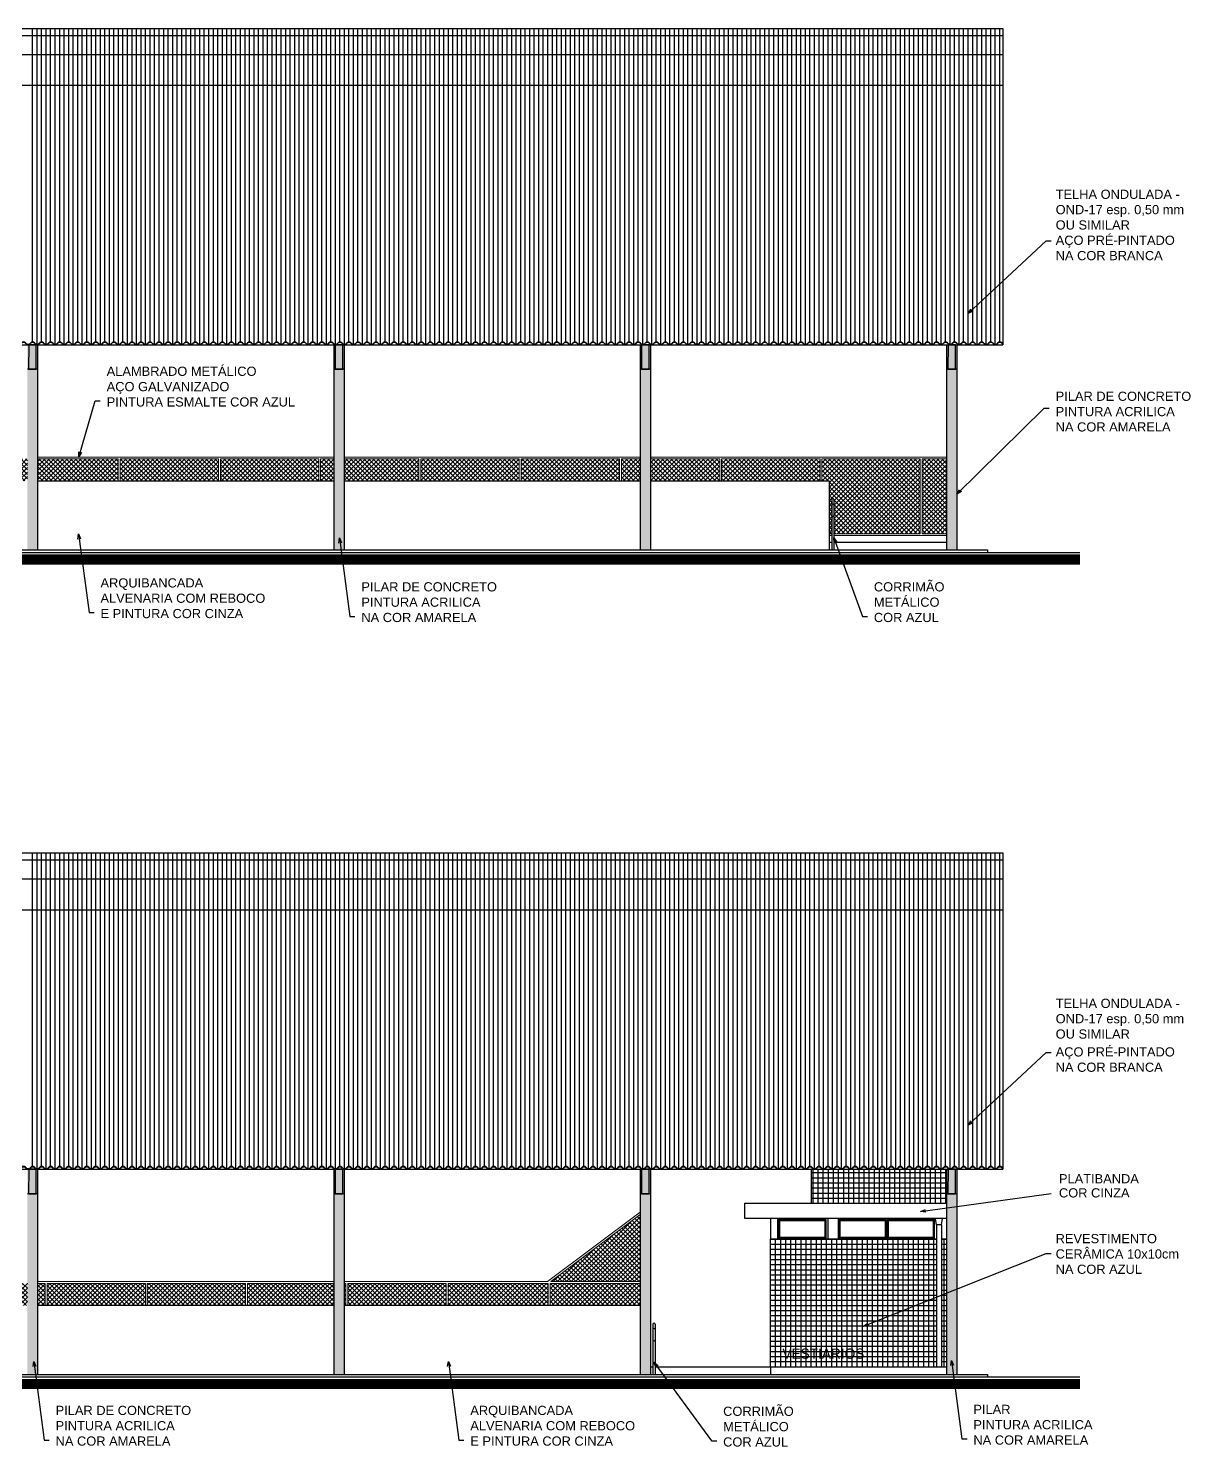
# Model space of a CAD drawing. Header units: inches. Extents: x -64 to 509, y -100 to 268.
# Drawn here: x 87.35 to 110.11, y -56.84 to -29.08 of the extents above; entities that cross this region are included whole.
import ezdxf

# ---------------------------------------------------------------- set-up
doc = ezdxf.new("R2010")
doc.units = ezdxf.units.IN
doc.header["$MEASUREMENT"] = 0
for name, color, linetype in [('02', 2, 'Continuous'), ('COTAS', 1, 'Continuous'), ('ELEMENTO VAZADO', 1, 'Continuous'), ('HACHURA', 1, 'Continuous'), ('PISOS', 8, 'Continuous'), ('TELHA', 3, 'Continuous'), ('Textos', 2, 'Continuous'), ('TXAMB', 2, 'Continuous'), ('VISTA1', 1, 'Continuous'), ('VISTA2', 3, 'Continuous')]:
    doc.layers.add(name, color=color, linetype=linetype)
doc.layers.add('HAT', color=8, linetype='Continuous', lineweight=15)
doc.styles.add('AMB125', font='verdana.ttf')
doc.styles.add('ROMANS', font='arial.ttf')
doc.styles.add('style1', font='GOTHIC.TTF')
doc.dimstyles.new('COTA125$7', dxfattribs={"dimtxt": 0.225, "dimasz": 0.1, "dimexe": 0.15, "dimexo": 0.5, "dimgap": 0.15, "dimtad": 1, "dimzin": 4, "dimdsep": 46, "dimtxsty": 'AMB125', "dimblk": 'ARCHTICK', "dimcen": -0.1, "dimdle": 0.05, "dimclrd": 256, "dimclre": 256, "dimclrt": 3, "dimadec": 0, "dimazin": 0, "dimtfac": 1, "dimtix": 1, "dimtmove": 2, "dimatfit": 3, "dimldrblk": 'OPEN30', "dimfxl": 0.5, "dimfxlon": 1, "dimtvp": 0.5, "dimtfillclr": 2, "dimtolj": 1, "dimtzin": 4, "dimarcsym": 0})

# ---------------------------------------------------------------- blocks, each defined once
blk = doc.blocks.new('telhaond')
at = {"color": 0}
blk.add_lwpolyline([(0.036, -0.027), (0.055, -0.007, -0.210516), (0.087, 0.007, -0.210516), (0.12, -0.007), (0.138, -0.027, 0.210516), (0.176, -0.044, 0.210516), (0.213, -0.027), (0.232, -0.007, -0.210516), (0.264, 0.007, -0.210516), (0.297, -0.007), (0.315, -0.027, 0.210516), (0.353, -0.044, 0.210516), (0.39, -0.027), (0.409, -0.007, -0.210516), (0.441, 0.007, -0.210516), (0.474, -0.007), (0.492, -0.027, 0.210516), (0.53, -0.044, 0.210516), (0.567, -0.027), (0.586, -0.007, -0.052993), (0.593, -0.001), (0.589, 0.004, 0.052993), (0.581, -0.003), (0.563, -0.023, -0.210516), (0.53, -0.038, -0.210516), (0.497, -0.023), (0.478, -0.003, 0.210516), (0.441, 0.013, 0.210516), (0.404, -0.003), (0.386, -0.023, -0.210516), (0.353, -0.038, -0.210516), (0.32, -0.023), (0.301, -0.003, 0.210516), (0.264, 0.013, 0.210516), (0.227, -0.003), (0.209, -0.023, -0.210516), (0.176, -0.038, -0.210516), (0.143, -0.023), (0.124, -0.003, 0.210516), (0.087, 0.013, 0.210516), (0.05, -0.003), (0.032, -0.023, -0.210516), (-0.001, -0.038, -0.210516), (-0.034, -0.023), (-0.053, -0.003, 0.210516), (-0.09, 0.013, 0.210516), (-0.127, -0.003), (-0.145, -0.023, -0.210516), (-0.178, -0.038, -0.210516), (-0.211, -0.023), (-0.23, -0.003, 0.210516), (-0.267, 0.013, 0.210516), (-0.304, -0.003), (-0.322, -0.023, -0.210516), (-0.355, -0.038, -0.210516), (-0.388, -0.023), (-0.407, -0.003, 0.210516), (-0.444, 0.013, 0.210516), (-0.481, -0.003), (-0.499, -0.023, -0.056934), (-0.507, -0.03), (-0.503, -0.035, 0.056934), (-0.495, -0.027), (-0.476, -0.007, -0.210516), (-0.444, 0.007, -0.210516), (-0.411, -0.007), (-0.393, -0.027, 0.210516), (-0.355, -0.044, 0.210516), (-0.318, -0.027), (-0.299, -0.007, -0.210516), (-0.267, 0.007, -0.210516), (-0.234, -0.007), (-0.216, -0.027, 0.210516), (-0.178, -0.044, 0.210516), (-0.141, -0.027), (-0.122, -0.007, -0.210516), (-0.09, 0.007, -0.210516), (-0.057, -0.007), (-0.039, -0.027, 0.210516), (-0.001, -0.044, 0.210516)], format="xyb", close=True, dxfattribs=at)
blk = doc.blocks.new('_Open30')
at = {"color": 0, "linetype": 'ByBlock', "lineweight": -2}
for p, q in [((-1, 0.27), (0, 0)), ((0, 0), (-1, -0.27)), ((0, 0), (-1, 0))]:
    blk.add_line(p, q, dxfattribs=at)

msp = doc.modelspace()

# ---------------------------------------------------------------- hatches: boundary and pattern name
at = {"layer": 'ELEMENTO VAZADO'}
h = msp.add_hatch(dxfattribs=at)
h.set_pattern_fill('_USER', color=252, scale=0.1, style=0, double=1, pattern_type=0)
h.set_pattern_definition([(180, (107.31475, -50.57829), (0, 0.1), []), (90, (107.31475, -50.57829), (0.1, 6e-18), [])])
h.paths.add_polyline_path([(102.68, -51.413), (105.33, -51.413), (105.33, -52.078), (102.68, -52.078)])
h = msp.add_hatch(dxfattribs=at)
h.set_pattern_fill('_USER', color=252, scale=0.1, style=0, double=1, pattern_type=0)
h.set_pattern_definition([(180, (101.88026, -55.27829), (0, 0.1), []), (90, (101.88026, -55.27829), (0.1, 6e-18), [])])
h.paths.add_polyline_path([(105.13, -55.278), (105.13, -52.778), (101.88, -52.778), (101.88, -55.278)])
h.paths.add_polyline_path([(105.23, -52.778), (105.23, -55.278), (105.33, -55.278), (105.33, -52.778)])
at = {"layer": 'HACHURA'}
h = msp.add_hatch(color=40, dxfattribs=at)
h.dxf.hatch_style = 1
h.paths.add_polyline_path([(75.53, -35.273), (75.33, -35.273), (75.33, -39.288), (75.53, -39.288)])
h.paths.add_polyline_path([(81.53, -35.273), (81.33, -35.273), (81.33, -39.288), (81.53, -39.288)])
h.paths.add_polyline_path([(87.53, -35.273), (87.33, -35.273), (87.33, -39.288), (87.53, -39.288)])
h.paths.add_polyline_path([(93.53, -35.273), (93.33, -35.273), (93.33, -39.288), (93.53, -39.288)])
h.paths.add_polyline_path([(99.33, -39.288), (99.53, -39.288), (99.53, -35.273), (99.33, -35.273)])
h.paths.add_polyline_path([(105.53, -35.273), (105.33, -35.273), (105.33, -39.288), (105.53, -39.288)])
h = msp.add_hatch(color=40, dxfattribs=at)
h.dxf.hatch_style = 1
h.paths.add_polyline_path([(69.53, -51.413), (69.33, -51.413), (69.33, -55.428), (69.53, -55.428)])
h.paths.add_polyline_path([(75.53, -51.413), (75.33, -51.413), (75.33, -55.428), (75.53, -55.428)])
h.paths.add_polyline_path([(81.53, -51.413), (81.33, -51.413), (81.33, -55.428), (81.53, -55.428)])
h.paths.add_polyline_path([(87.53, -51.413), (87.33, -51.413), (87.33, -55.428), (87.53, -55.428)])
h.paths.add_polyline_path([(93.53, -51.413), (93.33, -51.413), (93.33, -55.428), (93.53, -55.428)])
h.paths.add_polyline_path([(99.53, -51.413), (99.33, -51.413), (99.33, -55.428), (99.53, -55.428)])
h = msp.add_hatch(color=40, dxfattribs=at)
h.dxf.hatch_style = 1
h.paths.add_polyline_path([(105.53, -51.413), (105.33, -51.413), (105.33, -55.428), (105.53, -55.428)])
at = {"layer": 'HAT'}
h = msp.add_hatch(dxfattribs=at)
h.set_pattern_fill('ANSI37', color=162, scale=0.5, style=0)
h.set_pattern_definition([(135, (43.24537, 29.25452), (0.044194174, 0.044194174), []), (45, (43.24537, 29.25452), (0.044194174, -0.044194174), [])])
h.paths.add_polyline_path([(104.851, -37.507), (105.33, -37.507), (105.33, -38.97), (104.851, -38.97)])
h.paths.add_polyline_path([(99.33, -37.507), (99.33, -38.97), (99.326, -38.97), (99.326, -37.507)])
h.paths.add_polyline_path([(75.53, -37.47), (75.53, -36.161), (77.28, -37.47)])
h.paths.add_polyline_path([(100.924, -37.938), (102.851, -37.938), (102.851, -37.507), (100.924, -37.507)])
h.paths.add_polyline_path([(99.53, -37.938), (100.887, -37.938), (100.887, -37.507), (99.53, -37.507)])
h.paths.add_polyline_path([(98.961, -37.938), (99.326, -37.938), (99.326, -37.507), (98.961, -37.507)])
h.paths.add_polyline_path([(96.998, -37.938), (98.924, -37.938), (98.924, -37.507), (96.998, -37.507)])
h.paths.add_polyline_path([(95.035, -37.938), (96.961, -37.938), (96.961, -37.507), (95.035, -37.507)])
h.paths.add_polyline_path([(93.53, -37.938), (94.998, -37.938), (94.998, -37.507), (93.53, -37.507)])
h.paths.add_polyline_path([(93.072, -37.938), (93.33, -37.938), (93.33, -37.507), (93.072, -37.507)])
h.paths.add_polyline_path([(91.109, -37.938), (93.035, -37.938), (93.035, -37.507), (91.109, -37.507)])
h.paths.add_polyline_path([(89.146, -37.938), (91.072, -37.938), (91.072, -37.507), (89.146, -37.507)])
h.paths.add_polyline_path([(87.53, -37.938), (89.109, -37.938), (89.109, -37.507), (87.53, -37.507)])
h.paths.add_polyline_path([(87.183, -37.938), (87.33, -37.938), (87.33, -37.507), (87.183, -37.507)])
h.paths.add_polyline_path([(85.22, -37.938), (87.146, -37.938), (87.146, -37.507), (85.22, -37.507)])
h.paths.add_polyline_path([(83.256, -37.938), (85.183, -37.938), (85.183, -37.507), (83.256, -37.507)])
h.paths.add_polyline_path([(81.53, -37.938), (83.22, -37.938), (83.22, -37.507), (81.53, -37.507)])
h.paths.add_polyline_path([(81.293, -37.938), (81.33, -37.938), (81.33, -37.507), (81.293, -37.507)])
h.paths.add_polyline_path([(79.33, -37.938), (81.256, -37.938), (81.256, -37.507), (79.33, -37.507)])
h.paths.add_polyline_path([(77.33, -37.938), (79.293, -37.938), (79.293, -37.507), (77.33, -37.507)])
h.paths.add_polyline_path([(75.53, -37.938), (77.293, -37.938), (77.293, -37.507), (75.53, -37.507)])
edge = h.paths.add_edge_path()
edge.add_line((103.12, -38.303), (103.12, -38.97))
edge.add_line((103.12, -38.97), (104.814, -38.97))
edge.add_line((104.814, -38.97), (104.814, -37.507))
edge.add_line((104.814, -37.507), (102.887, -37.507))
edge.add_line((102.887, -37.507), (102.887, -37.938))
edge.add_line((102.887, -37.938), (103.03, -37.938))
edge.add_line((103.03, -37.938), (103.03, -38.97))
edge.add_line((103.03, -38.97), (103.08, -38.97))
edge.add_line((103.08, -38.97), (103.08, -38.303))
edge.add_arc((103.1, -38.303), 0.02, 0, 180, ccw=False)
h = msp.add_hatch(dxfattribs=at)
h.set_pattern_fill('ANSI37', color=162, scale=0.5, style=0)
h.paths.add_polyline_path([(70.01, -53.647), (69.53, -53.647), (69.53, -55.11), (70.01, -55.11)])
h.paths.add_polyline_path([(75.53, -53.647), (75.53, -55.11), (75.535, -55.11), (75.535, -53.647)])
h.paths.add_polyline_path([(99.33, -53.61), (99.33, -52.301), (97.58, -53.61)])
h.paths.add_polyline_path([(72.01, -54.078), (73.936, -54.078), (73.936, -53.647), (72.01, -53.647)])
h.paths.add_polyline_path([(73.973, -54.078), (75.33, -54.078), (75.33, -53.647), (73.973, -53.647)])
h.paths.add_polyline_path([(75.936, -54.078), (77.862, -54.078), (77.862, -53.647), (75.936, -53.647)])
h.paths.add_polyline_path([(75.535, -54.078), (75.899, -54.078), (75.899, -53.647), (75.535, -53.647)])
h.paths.add_polyline_path([(77.899, -54.078), (79.825, -54.078), (79.825, -53.647), (77.899, -53.647)])
h.paths.add_polyline_path([(79.862, -54.078), (81.33, -54.078), (81.33, -53.647), (79.862, -53.647)])
h.paths.add_polyline_path([(81.825, -54.078), (83.752, -54.078), (83.752, -53.647), (81.825, -53.647)])
h.paths.add_polyline_path([(81.53, -54.078), (81.789, -54.078), (81.789, -53.647), (81.53, -53.647)])
h.paths.add_polyline_path([(83.789, -54.078), (85.715, -54.078), (85.715, -53.647), (83.789, -53.647)])
h.paths.add_polyline_path([(85.752, -54.078), (87.33, -54.078), (87.33, -53.647), (85.752, -53.647)])
h.paths.add_polyline_path([(87.715, -54.078), (89.641, -54.078), (89.641, -53.647), (87.715, -53.647)])
h.paths.add_polyline_path([(89.678, -54.078), (91.604, -54.078), (91.604, -53.647), (89.678, -53.647)])
h.paths.add_polyline_path([(87.53, -54.078), (87.678, -54.078), (87.678, -53.647), (87.53, -53.647)])
h.paths.add_polyline_path([(91.641, -54.078), (93.33, -54.078), (93.33, -53.647), (91.641, -53.647)])
h.paths.add_polyline_path([(93.604, -54.078), (95.53, -54.078), (95.53, -53.647), (93.604, -53.647)])
h.paths.add_polyline_path([(93.53, -54.078), (93.567, -54.078), (93.567, -53.647), (93.53, -53.647)])
h.paths.add_polyline_path([(95.567, -54.078), (97.53, -54.078), (97.53, -53.647), (95.567, -53.647)])
h.paths.add_polyline_path([(97.567, -54.078), (99.33, -54.078), (99.33, -53.647), (97.567, -53.647)])
edge = h.paths.add_edge_path()
edge.add_line((71.78, -54.443), (71.78, -55.11))
edge.add_line((71.78, -55.11), (71.83, -55.11))
edge.add_line((71.83, -55.11), (71.83, -54.078))
edge.add_line((71.83, -54.078), (71.973, -54.078))
edge.add_line((71.973, -54.078), (71.973, -53.647))
edge.add_line((71.973, -53.647), (70.047, -53.647))
edge.add_line((70.047, -53.647), (70.047, -55.11))
edge.add_line((70.047, -55.11), (71.74, -55.11))
edge.add_line((71.74, -55.11), (71.74, -54.443))
edge.add_arc((71.76, -54.443), 0.02, 0, 180, ccw=False)

# ---------------------------------------------------------------- linework, layer by layer
at = {"layer": '02'}
for p, q in [((87.53, -37.938), (93.33, -37.938)), ((93.53, -37.938), (99.33, -37.938)), ((99.53, -37.938), (103.03, -37.938)), ((103.03, -37.938), (103.03, -39.288)), ((93.33, -54.078), (87.53, -54.078)), ((99.33, -54.078), (93.53, -54.078))]:
    msp.add_line(p, q, dxfattribs=at)
at = {"layer": 'ELEMENTO VAZADO'}
for p, q in [((103.08, -38.611), (103.08, -39.288)), ((103.12, -38.611), (103.12, -39.288)), ((105.13, -52.498), (105.11, -52.378)), ((105.23, -52.498), (105.25, -52.378)), ((105.13, -52.498), (105.13, -55.278)), ((105.23, -52.498), (105.13, -52.498)), ((105.23, -52.498), (105.23, -55.278)), ((101.88, -55.278), (101.88, -52.778)), ((105.13, -52.778), (101.88, -52.778)), ((105.33, -52.778), (105.23, -52.778)), ((99.58, -54.751), (99.58, -55.428)), ((99.62, -54.751), (99.62, -55.428))]:
    msp.add_line(p, q, dxfattribs=at)
at = {"layer": 'ELEMENTO VAZADO', "color": 252}
for p, q in [((102.68, -51.413), (102.68, -52.078)), ((103.005, -52.378), (103.005, -52.778)), ((103.205, -52.378), (103.205, -52.778))]:
    msp.add_line(p, q, dxfattribs=at)
at = {"layer": 'ELEMENTO VAZADO', "color": 2}
for p, q in [((101.38, -52.378), (101.38, -52.078)), ((101.38, -52.078), (105.33, -52.078)), ((105.33, -52.378), (101.38, -52.378))]:
    msp.add_line(p, q, dxfattribs=at)
at = {"layer": 'ELEMENTO VAZADO'}
for points in [[(103.08, -38.303), (103.08, -38.303), (103.08, -38.611)], [(103.12, -38.303), (103.12, -38.303), (103.12, -38.611)], [(99.58, -54.443), (99.58, -54.443), (99.58, -54.751)], [(99.62, -54.443), (99.62, -54.443), (99.62, -54.751)]]:
    msp.add_lwpolyline(points, dxfattribs=at)
msp.add_lwpolyline([(101.88, -52.778), (102.025, -52.778), (102.025, -52.378), (101.88, -52.378)], close=True, dxfattribs=at)
at = {"layer": 'ELEMENTO VAZADO', "color": 252}
for points in [[(102.04, -52.763), (102.97, -52.763), (102.97, -52.403), (102.04, -52.403)], [(102.06, -52.743), (102.95, -52.743), (102.95, -52.423), (102.06, -52.423)], [(103.22, -52.764), (104.15, -52.764), (104.15, -52.404), (103.22, -52.404)], [(103.24, -52.744), (104.13, -52.744), (104.13, -52.424), (103.24, -52.424)], [(104.165, -52.763), (105.095, -52.763), (105.095, -52.403), (104.165, -52.403)], [(104.185, -52.743), (105.075, -52.743), (105.075, -52.423), (104.185, -52.423)]]:
    msp.add_lwpolyline(points, close=True, dxfattribs=at)
at = {"layer": 'ELEMENTO VAZADO'}
for centre, start, end in [((103.1, -38.303), 0, 180), ((103.1, -38.411), 0, 180), ((103.1, -38.611), 180, 0), ((99.6, -54.443), 0, 180), ((99.6, -54.551), 0, 180), ((99.6, -54.751), 180, 0)]:
    msp.add_arc(centre, 0.02, start, end, dxfattribs=at)
at = {"layer": 'HAT', "color": 1}
for p, q in [((87.53, -37.47), (89.146, -37.47)), ((89.122, -37.47), (91.109, -37.47)), ((91.085, -37.47), (93.072, -37.47)), ((93.048, -37.47), (93.33, -37.47)), ((93.53, -37.47), (95.035, -37.47)), ((95.011, -37.47), (96.998, -37.47)), ((96.974, -37.47), (98.961, -37.47)), ((98.937, -37.47), (99.33, -37.47)), ((99.53, -37.47), (100.924, -37.47)), ((100.9, -37.47), (102.887, -37.47)), ((102.863, -37.47), (105.33, -37.47)), ((99.33, -52.254), (97.517, -53.61)), ((87.702, -53.61), (87.53, -53.61)), ((89.665, -53.61), (87.678, -53.61)), ((91.628, -53.61), (89.641, -53.61)), ((93.33, -53.61), (91.604, -53.61)), ((93.591, -53.61), (93.53, -53.61)), ((95.554, -53.61), (93.567, -53.61)), ((97.517, -53.61), (95.53, -53.61))]:
    msp.add_line(p, q, dxfattribs=at)
at = {"layer": 'HAT'}
for p, q in [((87.53, -37.507), (89.109, -37.507)), ((89.109, -37.938), (89.109, -37.507)), ((89.146, -37.938), (89.146, -37.507)), ((89.146, -37.507), (91.072, -37.507)), ((91.072, -37.938), (91.072, -37.507)), ((91.109, -37.938), (91.109, -37.507)), ((91.109, -37.507), (93.035, -37.507)), ((93.035, -37.938), (93.035, -37.507)), ((93.072, -37.938), (93.072, -37.507)), ((93.072, -37.507), (93.33, -37.507)), ((93.53, -37.507), (94.998, -37.507)), ((94.998, -37.938), (94.998, -37.507)), ((95.035, -37.938), (95.035, -37.507)), ((95.035, -37.507), (96.961, -37.507)), ((96.961, -37.938), (96.961, -37.507)), ((96.998, -37.938), (96.998, -37.507)), ((96.998, -37.507), (98.924, -37.507)), ((98.924, -37.938), (98.924, -37.507)), ((98.961, -37.938), (98.961, -37.507)), ((98.961, -37.507), (99.33, -37.507)), ((99.53, -37.507), (100.887, -37.507)), ((100.887, -37.938), (100.887, -37.507)), ((100.924, -37.938), (100.924, -37.507)), ((100.924, -37.507), (102.851, -37.507)), ((102.851, -37.938), (102.851, -37.507)), ((102.887, -37.938), (102.887, -37.507)), ((102.887, -37.507), (104.814, -37.507)), ((104.814, -38.97), (104.814, -37.507)), ((104.851, -37.507), (105.33, -37.507)), ((104.851, -38.97), (104.851, -37.507)), ((103.03, -38.97), (103.08, -38.97)), ((103.03, -39.007), (103.08, -39.007)), ((103.12, -38.97), (104.814, -38.97)), ((103.12, -39.007), (105.33, -39.007)), ((104.851, -38.97), (105.33, -38.97)), ((99.33, -52.301), (97.58, -53.61)), ((87.678, -53.647), (87.53, -53.647)), ((87.678, -54.078), (87.678, -53.647)), ((87.715, -54.078), (87.715, -53.647)), ((89.641, -53.647), (87.715, -53.647)), ((89.641, -54.078), (89.641, -53.647)), ((89.678, -54.078), (89.678, -53.647)), ((91.604, -53.647), (89.678, -53.647)), ((91.604, -54.078), (91.604, -53.647)), ((91.641, -54.078), (91.641, -53.647)), ((93.33, -53.647), (91.641, -53.647)), ((93.567, -53.647), (93.53, -53.647)), ((93.567, -54.078), (93.567, -53.647)), ((93.567, -54.078), (93.567, -53.647)), ((93.604, -54.078), (93.604, -53.647)), ((95.53, -53.647), (93.604, -53.647)), ((93.604, -54.078), (93.604, -53.647)), ((95.53, -54.078), (95.53, -53.647)), ((95.567, -54.078), (95.567, -53.647)), ((97.53, -53.647), (95.567, -53.647)), ((97.53, -54.078), (97.53, -53.647)), ((97.53, -54.078), (97.53, -53.647)), ((99.33, -53.647), (97.567, -53.647)), ((97.567, -54.078), (97.567, -53.647)), ((99.33, -53.61), (97.58, -53.61))]:
    msp.add_line(p, q, dxfattribs=at)
at = {"layer": 'PISOS', "color": 252, "const_width": 0.2}
for points in [[(66.908, -39.477), (107.94, -39.477)], [(66.908, -55.617), (107.94, -55.617)]]:
    msp.add_lwpolyline(points, dxfattribs=at)
at = {"layer": 'TELHA', "color": 1}
for p, q in [((87.432, -35.216), (87.432, -29.077)), ((87.521, -35.267), (87.521, -29.077)), ((87.609, -35.216), (87.609, -29.077)), ((87.698, -35.267), (87.698, -29.077)), ((87.786, -35.216), (87.786, -29.077)), ((87.875, -35.267), (87.875, -29.077)), ((87.963, -35.216), (87.963, -29.077)), ((88.052, -35.267), (88.052, -29.077)), ((88.14, -35.216), (88.14, -29.077)), ((88.229, -35.267), (88.229, -29.077)), ((88.317, -35.216), (88.317, -29.077)), ((88.406, -35.267), (88.406, -29.077)), ((88.494, -35.216), (88.494, -29.077)), ((88.583, -35.267), (88.583, -29.077)), ((88.671, -35.216), (88.671, -29.077)), ((88.76, -35.267), (88.76, -29.077)), ((88.848, -35.216), (88.848, -29.077)), ((88.937, -35.267), (88.937, -29.077)), ((89.025, -35.216), (89.025, -29.077)), ((89.114, -35.267), (89.114, -29.077)), ((89.202, -35.216), (89.202, -29.077)), ((89.291, -35.267), (89.291, -29.077)), ((89.379, -35.216), (89.379, -29.077)), ((89.468, -35.267), (89.468, -29.077)), ((89.556, -35.216), (89.556, -29.077)), ((89.645, -35.267), (89.645, -29.077)), ((89.733, -35.216), (89.733, -29.077)), ((89.822, -35.267), (89.822, -29.077)), ((89.91, -35.216), (89.91, -29.077)), ((89.999, -35.267), (89.999, -29.077)), ((90.087, -35.216), (90.087, -29.077)), ((90.176, -35.267), (90.176, -29.077)), ((90.264, -35.216), (90.264, -29.077)), ((90.353, -35.267), (90.353, -29.077)), ((90.441, -35.216), (90.441, -29.077)), ((90.53, -35.267), (90.53, -29.077)), ((90.618, -35.216), (90.618, -29.077)), ((90.707, -35.267), (90.707, -29.077)), ((90.795, -35.216), (90.795, -29.077)), ((90.884, -35.267), (90.884, -29.077)), ((90.972, -35.216), (90.972, -29.077)), ((91.061, -35.267), (91.061, -29.077)), ((91.149, -35.216), (91.149, -29.077)), ((91.238, -35.267), (91.238, -29.077)), ((91.326, -35.216), (91.326, -29.077)), ((91.415, -35.267), (91.415, -29.077)), ((91.503, -35.216), (91.503, -29.077)), ((91.592, -35.267), (91.592, -29.077)), ((91.68, -35.216), (91.68, -29.077)), ((91.769, -35.267), (91.769, -29.077)), ((91.857, -35.216), (91.857, -29.077)), ((91.946, -35.267), (91.946, -29.077)), ((92.034, -35.216), (92.034, -29.077)), ((92.123, -35.267), (92.123, -29.077)), ((92.211, -35.216), (92.211, -29.077)), ((92.3, -35.267), (92.3, -29.077)), ((92.388, -35.216), (92.388, -29.077)), ((92.477, -35.267), (92.477, -29.077)), ((92.565, -35.216), (92.565, -29.077)), ((92.654, -35.267), (92.654, -29.077)), ((92.742, -35.216), (92.742, -29.077)), ((92.831, -35.267), (92.831, -29.077)), ((92.919, -35.216), (92.919, -29.077)), ((93.008, -35.267), (93.008, -29.077)), ((93.096, -35.216), (93.096, -29.077)), ((93.185, -35.267), (93.185, -29.077)), ((93.273, -35.216), (93.273, -29.077)), ((93.362, -35.267), (93.362, -29.077)), ((93.45, -35.216), (93.45, -29.077)), ((93.539, -35.267), (93.539, -29.077)), ((93.627, -35.216), (93.627, -29.077)), ((93.716, -35.267), (93.716, -29.077)), ((93.804, -35.216), (93.804, -29.077)), ((93.893, -35.267), (93.893, -29.077)), ((93.981, -35.216), (93.981, -29.077)), ((94.07, -35.267), (94.07, -29.077)), ((94.158, -35.216), (94.158, -29.077)), ((94.247, -35.267), (94.247, -29.077)), ((94.335, -35.216), (94.335, -29.077)), ((94.424, -35.267), (94.424, -29.077)), ((94.512, -35.216), (94.512, -29.077)), ((94.601, -35.267), (94.601, -29.077)), ((94.689, -35.216), (94.689, -29.077)), ((94.778, -35.267), (94.778, -29.077)), ((94.866, -35.216), (94.866, -29.077)), ((94.955, -35.267), (94.955, -29.077)), ((95.043, -35.216), (95.043, -29.077)), ((95.132, -35.267), (95.132, -29.077)), ((95.22, -35.216), (95.22, -29.077)), ((95.309, -35.267), (95.309, -29.077)), ((95.397, -35.216), (95.397, -29.077)), ((95.486, -35.267), (95.486, -29.077)), ((95.574, -35.216), (95.574, -29.077)), ((95.663, -35.267), (95.663, -29.077)), ((95.751, -35.216), (95.751, -29.077)), ((95.84, -35.267), (95.84, -29.077)), ((95.928, -35.216), (95.928, -29.077)), ((96.017, -35.267), (96.017, -29.077)), ((96.105, -35.216), (96.105, -29.077)), ((96.194, -35.267), (96.194, -29.077)), ((96.282, -35.216), (96.282, -29.077)), ((96.371, -35.267), (96.371, -29.077)), ((96.459, -35.216), (96.459, -29.077)), ((96.548, -35.267), (96.548, -29.077)), ((96.636, -35.216), (96.636, -29.077)), ((96.725, -35.267), (96.725, -29.077)), ((96.813, -35.216), (96.813, -29.077)), ((96.902, -35.267), (96.902, -29.077)), ((96.99, -35.216), (96.99, -29.077)), ((97.079, -35.267), (97.079, -29.077)), ((97.167, -35.216), (97.167, -29.077)), ((97.256, -35.267), (97.256, -29.077)), ((97.344, -35.216), (97.344, -29.077)), ((97.433, -35.267), (97.433, -29.077)), ((97.521, -35.216), (97.521, -29.077)), ((97.61, -35.267), (97.61, -29.077)), ((97.698, -35.216), (97.698, -29.077)), ((97.787, -35.267), (97.787, -29.077)), ((97.875, -35.216), (97.875, -29.077)), ((97.964, -35.267), (97.964, -29.077)), ((98.052, -35.216), (98.052, -29.077)), ((98.141, -35.267), (98.141, -29.077)), ((98.229, -35.216), (98.229, -29.077)), ((98.318, -35.267), (98.318, -29.077)), ((98.406, -35.216), (98.406, -29.077)), ((98.495, -35.267), (98.495, -29.077)), ((98.583, -35.216), (98.583, -29.077)), ((98.672, -35.267), (98.672, -29.077)), ((98.76, -35.216), (98.76, -29.077)), ((98.849, -35.267), (98.849, -29.077)), ((98.937, -35.216), (98.937, -29.077)), ((99.026, -35.267), (99.026, -29.077)), ((99.114, -35.216), (99.114, -29.077)), ((99.203, -35.267), (99.203, -29.077)), ((99.291, -35.216), (99.291, -29.077)), ((99.38, -35.267), (99.38, -29.077)), ((99.468, -35.216), (99.468, -29.077)), ((99.557, -35.267), (99.557, -29.077)), ((99.645, -35.216), (99.645, -29.077)), ((99.734, -35.267), (99.734, -29.077)), ((99.822, -35.216), (99.822, -29.077)), ((99.911, -35.267), (99.911, -29.077)), ((99.999, -35.216), (99.999, -29.077)), ((100.088, -35.267), (100.088, -29.077)), ((100.176, -35.216), (100.176, -29.077)), ((100.265, -35.267), (100.265, -29.077)), ((100.353, -35.216), (100.353, -29.077)), ((100.442, -35.267), (100.442, -29.077)), ((100.53, -35.216), (100.53, -29.077)), ((100.619, -35.267), (100.619, -29.077)), ((100.707, -35.216), (100.707, -29.077)), ((100.796, -35.267), (100.796, -29.077)), ((100.884, -35.216), (100.884, -29.077)), ((100.973, -35.267), (100.973, -29.077)), ((101.061, -35.216), (101.061, -29.077)), ((101.15, -35.267), (101.15, -29.077)), ((101.238, -35.216), (101.238, -29.077)), ((101.327, -35.267), (101.327, -29.077)), ((101.415, -35.216), (101.415, -29.077)), ((101.504, -35.267), (101.504, -29.077)), ((101.592, -35.216), (101.592, -29.077)), ((101.681, -35.267), (101.681, -29.077)), ((101.769, -35.216), (101.769, -29.077)), ((101.858, -35.267), (101.858, -29.077)), ((101.946, -35.216), (101.946, -29.077)), ((102.035, -35.267), (102.035, -29.077)), ((102.123, -35.216), (102.123, -29.077)), ((102.212, -35.267), (102.212, -29.077)), ((102.3, -35.216), (102.3, -29.077)), ((102.389, -35.267), (102.389, -29.077)), ((102.477, -35.216), (102.477, -29.077)), ((102.566, -35.267), (102.566, -29.077)), ((102.654, -35.216), (102.654, -29.077)), ((102.743, -35.267), (102.743, -29.077)), ((102.831, -35.216), (102.831, -29.077)), ((102.92, -35.267), (102.92, -29.077)), ((103.008, -35.216), (103.008, -29.077)), ((103.097, -35.267), (103.097, -29.077)), ((103.185, -35.216), (103.185, -29.077)), ((103.274, -35.267), (103.274, -29.077)), ((103.362, -35.216), (103.362, -29.077)), ((103.451, -35.267), (103.451, -29.077)), ((103.539, -35.216), (103.539, -29.077)), ((103.628, -35.267), (103.628, -29.077)), ((103.716, -35.216), (103.716, -29.077)), ((103.805, -35.267), (103.805, -29.077)), ((103.893, -35.216), (103.893, -29.077)), ((103.982, -35.267), (103.982, -29.077)), ((104.07, -35.216), (104.07, -29.077)), ((104.159, -35.267), (104.159, -29.077)), ((104.247, -35.216), (104.247, -29.077)), ((104.336, -35.267), (104.336, -29.077)), ((104.424, -35.216), (104.424, -29.077)), ((104.513, -35.267), (104.513, -29.077)), ((104.601, -35.216), (104.601, -29.077)), ((104.69, -35.267), (104.69, -29.077)), ((104.778, -35.216), (104.778, -29.077)), ((104.867, -35.267), (104.867, -29.077)), ((104.955, -35.216), (104.955, -29.077)), ((105.044, -35.267), (105.044, -29.077)), ((105.132, -35.216), (105.132, -29.077)), ((105.221, -35.267), (105.221, -29.077)), ((105.309, -35.216), (105.309, -29.077)), ((105.398, -35.267), (105.398, -29.077)), ((105.486, -35.216), (105.486, -29.077)), ((105.575, -35.267), (105.575, -29.077)), ((105.663, -35.216), (105.663, -29.077)), ((105.752, -35.267), (105.752, -29.077)), ((105.84, -35.216), (105.84, -29.077)), ((105.929, -35.267), (105.929, -29.077)), ((106.017, -35.216), (106.017, -29.077)), ((106.106, -35.267), (106.106, -29.077)), ((106.194, -35.216), (106.194, -29.077)), ((106.283, -35.267), (106.283, -29.077)), ((106.371, -35.216), (106.371, -29.077)), ((87.432, -51.356), (87.432, -45.218)), ((87.521, -51.407), (87.521, -45.218)), ((87.609, -51.356), (87.609, -45.218)), ((87.698, -51.407), (87.698, -45.218)), ((87.786, -51.356), (87.786, -45.218)), ((87.875, -51.407), (87.875, -45.218)), ((87.963, -51.356), (87.963, -45.218)), ((88.052, -51.407), (88.052, -45.218)), ((88.14, -51.356), (88.14, -45.218)), ((88.229, -51.407), (88.229, -45.218)), ((88.317, -51.356), (88.317, -45.218)), ((88.406, -51.407), (88.406, -45.218)), ((88.494, -51.356), (88.494, -45.218)), ((88.583, -51.407), (88.583, -45.218)), ((88.671, -51.356), (88.671, -45.218)), ((88.76, -51.407), (88.76, -45.218)), ((88.848, -51.356), (88.848, -45.218)), ((88.937, -51.407), (88.937, -45.218)), ((89.025, -51.356), (89.025, -45.218)), ((89.114, -51.407), (89.114, -45.218)), ((89.202, -51.356), (89.202, -45.218)), ((89.291, -51.407), (89.291, -45.218)), ((89.379, -51.356), (89.379, -45.218)), ((89.468, -51.407), (89.468, -45.218)), ((89.556, -51.356), (89.556, -45.218)), ((89.645, -51.407), (89.645, -45.218)), ((89.733, -51.356), (89.733, -45.218)), ((89.822, -51.407), (89.822, -45.218)), ((89.91, -51.356), (89.91, -45.218)), ((89.999, -51.407), (89.999, -45.218)), ((90.087, -51.356), (90.087, -45.218)), ((90.176, -51.407), (90.176, -45.218)), ((90.264, -51.356), (90.264, -45.218)), ((90.353, -51.407), (90.353, -45.218)), ((90.441, -51.356), (90.441, -45.218)), ((90.53, -51.407), (90.53, -45.218)), ((90.618, -51.356), (90.618, -45.218)), ((90.707, -51.407), (90.707, -45.218)), ((90.795, -51.356), (90.795, -45.218)), ((90.884, -51.407), (90.884, -45.218)), ((90.972, -51.356), (90.972, -45.218)), ((91.061, -51.407), (91.061, -45.218)), ((91.149, -51.356), (91.149, -45.218)), ((91.238, -51.407), (91.238, -45.218)), ((91.326, -51.356), (91.326, -45.218)), ((91.415, -51.407), (91.415, -45.218)), ((91.503, -51.356), (91.503, -45.218)), ((91.592, -51.407), (91.592, -45.218)), ((91.68, -51.356), (91.68, -45.218)), ((91.769, -51.407), (91.769, -45.218)), ((91.857, -51.356), (91.857, -45.218)), ((91.946, -51.407), (91.946, -45.218)), ((92.034, -51.356), (92.034, -45.218)), ((92.123, -51.407), (92.123, -45.218)), ((92.211, -51.356), (92.211, -45.218)), ((92.3, -51.407), (92.3, -45.218)), ((92.388, -51.356), (92.388, -45.218)), ((92.477, -51.407), (92.477, -45.218)), ((92.565, -51.356), (92.565, -45.218)), ((92.654, -51.407), (92.654, -45.218)), ((92.742, -51.356), (92.742, -45.218)), ((92.831, -51.407), (92.831, -45.218)), ((92.919, -51.356), (92.919, -45.218)), ((93.008, -51.407), (93.008, -45.218)), ((93.096, -51.356), (93.096, -45.218)), ((93.185, -51.407), (93.185, -45.218)), ((93.273, -51.356), (93.273, -45.218)), ((93.362, -51.407), (93.362, -45.218)), ((93.45, -51.356), (93.45, -45.218)), ((93.539, -51.407), (93.539, -45.218)), ((93.627, -51.356), (93.627, -45.218)), ((93.716, -51.407), (93.716, -45.218)), ((93.804, -51.356), (93.804, -45.218)), ((93.893, -51.407), (93.893, -45.218)), ((93.981, -51.356), (93.981, -45.218)), ((94.07, -51.407), (94.07, -45.218)), ((94.158, -51.356), (94.158, -45.218)), ((94.247, -51.407), (94.247, -45.218)), ((94.335, -51.356), (94.335, -45.218)), ((94.424, -51.407), (94.424, -45.218)), ((94.512, -51.356), (94.512, -45.218)), ((94.601, -51.407), (94.601, -45.218)), ((94.689, -51.356), (94.689, -45.218)), ((94.778, -51.407), (94.778, -45.218)), ((94.866, -51.356), (94.866, -45.218)), ((94.955, -51.407), (94.955, -45.218)), ((95.043, -51.356), (95.043, -45.218)), ((95.132, -51.407), (95.132, -45.218)), ((95.22, -51.356), (95.22, -45.218)), ((95.309, -51.407), (95.309, -45.218)), ((95.397, -51.356), (95.397, -45.218)), ((95.486, -51.407), (95.486, -45.218)), ((95.574, -51.356), (95.574, -45.218)), ((95.663, -51.407), (95.663, -45.218)), ((95.751, -51.356), (95.751, -45.218)), ((95.84, -51.407), (95.84, -45.218)), ((95.928, -51.356), (95.928, -45.218)), ((96.017, -51.407), (96.017, -45.218)), ((96.105, -51.356), (96.105, -45.218)), ((96.194, -51.407), (96.194, -45.218)), ((96.282, -51.356), (96.282, -45.218)), ((96.371, -51.407), (96.371, -45.218)), ((96.459, -51.356), (96.459, -45.218)), ((96.548, -51.407), (96.548, -45.218)), ((96.636, -51.356), (96.636, -45.218)), ((96.725, -51.407), (96.725, -45.218)), ((96.813, -51.356), (96.813, -45.218)), ((96.902, -51.407), (96.902, -45.218)), ((96.99, -51.356), (96.99, -45.218)), ((97.079, -51.407), (97.079, -45.218)), ((97.167, -51.356), (97.167, -45.218)), ((97.256, -51.407), (97.256, -45.218)), ((97.344, -51.356), (97.344, -45.218)), ((97.433, -51.407), (97.433, -45.218)), ((97.521, -51.356), (97.521, -45.218)), ((97.61, -51.407), (97.61, -45.218)), ((97.698, -51.356), (97.698, -45.218)), ((97.787, -51.407), (97.787, -45.218)), ((97.875, -51.356), (97.875, -45.218)), ((97.964, -51.407), (97.964, -45.218)), ((98.052, -51.356), (98.052, -45.218)), ((98.141, -51.407), (98.141, -45.218)), ((98.229, -51.356), (98.229, -45.218)), ((98.318, -51.407), (98.318, -45.218)), ((98.406, -51.356), (98.406, -45.218)), ((98.495, -51.407), (98.495, -45.218)), ((98.583, -51.356), (98.583, -45.218)), ((98.672, -51.407), (98.672, -45.218)), ((98.76, -51.356), (98.76, -45.218)), ((98.849, -51.407), (98.849, -45.218)), ((98.937, -51.356), (98.937, -45.218)), ((99.026, -51.407), (99.026, -45.218)), ((99.114, -51.356), (99.114, -45.218)), ((99.203, -51.407), (99.203, -45.218)), ((99.291, -51.356), (99.291, -45.218)), ((99.38, -51.407), (99.38, -45.218)), ((99.468, -51.356), (99.468, -45.218)), ((99.557, -51.407), (99.557, -45.218)), ((99.645, -51.356), (99.645, -45.218)), ((99.734, -51.407), (99.734, -45.218)), ((99.822, -51.356), (99.822, -45.218)), ((99.911, -51.407), (99.911, -45.218)), ((99.999, -51.356), (99.999, -45.218)), ((100.088, -51.407), (100.088, -45.218)), ((100.176, -51.356), (100.176, -45.218)), ((100.265, -51.407), (100.265, -45.218)), ((100.353, -51.356), (100.353, -45.218)), ((100.442, -51.406), (100.442, -45.218)), ((100.53, -51.356), (100.53, -45.218)), ((100.619, -51.406), (100.619, -45.218)), ((100.707, -51.356), (100.707, -45.218)), ((100.796, -51.406), (100.796, -45.218)), ((100.884, -51.356), (100.884, -45.218)), ((100.973, -51.406), (100.973, -45.218)), ((101.061, -51.356), (101.061, -45.218)), ((101.15, -51.406), (101.15, -45.218)), ((101.238, -51.356), (101.238, -45.218)), ((101.327, -51.406), (101.327, -45.218)), ((101.415, -51.356), (101.415, -45.218)), ((101.504, -51.406), (101.504, -45.218)), ((101.592, -51.356), (101.592, -45.218)), ((101.681, -51.406), (101.681, -45.218)), ((101.769, -51.356), (101.769, -45.218)), ((101.858, -51.406), (101.858, -45.218)), ((101.946, -51.356), (101.946, -45.218)), ((102.035, -51.406), (102.035, -45.218)), ((102.123, -51.356), (102.123, -45.218)), ((102.212, -51.406), (102.212, -45.218)), ((102.3, -51.356), (102.3, -45.218)), ((102.389, -51.406), (102.389, -45.218)), ((102.477, -51.356), (102.477, -45.218)), ((102.566, -51.406), (102.566, -45.218)), ((102.654, -51.356), (102.654, -45.218)), ((102.743, -51.406), (102.743, -45.218)), ((102.831, -51.356), (102.831, -45.218)), ((102.92, -51.406), (102.92, -45.218)), ((103.008, -51.356), (103.008, -45.218)), ((103.097, -51.406), (103.097, -45.218)), ((103.185, -51.356), (103.185, -45.218)), ((103.274, -51.406), (103.274, -45.218)), ((103.362, -51.356), (103.362, -45.218)), ((103.451, -51.406), (103.451, -45.218)), ((103.539, -51.356), (103.539, -45.218)), ((103.628, -51.406), (103.628, -45.218)), ((103.716, -51.356), (103.716, -45.218)), ((103.805, -51.406), (103.805, -45.218)), ((103.893, -51.356), (103.893, -45.218)), ((103.982, -51.406), (103.982, -45.218)), ((104.07, -51.356), (104.07, -45.218)), ((104.159, -51.406), (104.159, -45.218)), ((104.247, -51.356), (104.247, -45.218)), ((104.336, -51.406), (104.336, -45.218)), ((104.424, -51.356), (104.424, -45.218)), ((104.513, -51.406), (104.513, -45.218)), ((104.601, -51.356), (104.601, -45.218)), ((104.69, -51.406), (104.69, -45.218)), ((104.778, -51.356), (104.778, -45.218)), ((104.867, -51.406), (104.867, -45.218)), ((104.955, -51.356), (104.955, -45.218)), ((105.044, -51.406), (105.044, -45.218)), ((105.132, -51.356), (105.132, -45.218)), ((105.221, -51.406), (105.221, -45.218)), ((105.309, -51.356), (105.309, -45.218)), ((105.398, -51.407), (105.398, -45.218)), ((105.486, -51.356), (105.486, -45.218)), ((105.575, -51.407), (105.575, -45.218)), ((105.663, -51.356), (105.663, -45.218)), ((105.752, -51.407), (105.752, -45.218)), ((105.84, -51.356), (105.84, -45.218)), ((105.929, -51.407), (105.929, -45.218)), ((106.017, -51.356), (106.017, -45.218)), ((106.106, -51.407), (106.106, -45.218)), ((106.194, -51.356), (106.194, -45.218)), ((106.283, -51.407), (106.283, -45.218)), ((106.371, -51.356), (106.371, -45.218))]:
    msp.add_line(p, q, dxfattribs=at)
at = {"layer": 'VISTA1'}
for p, q in [((68.43, -29.216), (106.43, -29.216)), ((68.43, -29.589), (106.43, -29.589)), ((68.43, -30.192), (106.43, -30.192)), ((68.43, -45.356), (106.43, -45.356)), ((68.43, -45.729), (106.43, -45.729)), ((68.43, -46.332), (106.43, -46.332))]:
    msp.add_line(p, q, dxfattribs=at)
at = {"layer": 'VISTA2'}
for p, q in [((68.43, -29.077), (106.43, -29.077)), ((106.43, -29.077), (106.43, -35.273)), ((68.43, -35.273), (106.43, -35.273)), ((87.53, -35.751), (87.33, -35.751)), ((93.53, -35.751), (93.33, -35.751)), ((99.529, -35.751), (99.329, -35.751)), ((105.53, -35.751), (105.33, -35.751)), ((66.921, -39.338), (107.94, -39.338)), ((68.43, -45.218), (102.271, -45.218)), ((106.43, -45.218), (106.43, -51.413)), ((68.43, -51.413), (106.43, -51.413)), ((87.53, -51.891), (87.33, -51.891)), ((93.53, -51.891), (93.33, -51.891)), ((99.53, -51.891), (99.33, -51.891)), ((105.53, -51.891), (105.33, -51.891)), ((66.921, -55.478), (107.94, -55.478))]:
    msp.add_line(p, q, dxfattribs=at)
at = {"layer": 'VISTA2', "color": 2}
for p, q in [((68.43, -29.077), (102.271, -29.077)), ((87.53, -35.273), (87.53, -39.288)), ((93.33, -35.273), (93.33, -39.288)), ((93.53, -35.273), (93.53, -39.288)), ((99.33, -35.273), (99.33, -39.288)), ((99.53, -35.273), (99.53, -39.288)), ((105.33, -35.273), (105.33, -39.288)), ((105.53, -35.273), (105.53, -39.288)), ((103.03, -39.138), (103.08, -39.138)), ((103.12, -39.138), (105.33, -39.138)), ((68.73, -39.288), (106.13, -39.288)), ((106.13, -39.288), (106.13, -39.338)), ((68.43, -45.218), (106.43, -45.218)), ((87.53, -51.413), (87.53, -55.428)), ((93.33, -51.413), (93.33, -55.428)), ((93.53, -51.413), (93.53, -55.428)), ((99.33, -51.413), (99.33, -55.428)), ((99.53, -51.413), (99.53, -55.428)), ((105.33, -51.413), (105.33, -55.428)), ((105.53, -51.413), (105.53, -55.428)), ((68.73, -55.428), (106.13, -55.428)), ((99.53, -55.278), (99.58, -55.278)), ((99.62, -55.278), (105.33, -55.278)), ((101.88, -55.278), (101.88, -55.428)), ((106.13, -55.428), (106.13, -55.478))]:
    msp.add_line(p, q, dxfattribs=at)
at = {"layer": 'VISTA2'}
for points in [[(106.43, -35.256, -0.028765), (106.427, -35.253), (106.408, -35.232, 0.210516), (106.371, -35.216, 0.210516), (106.334, -35.232), (106.316, -35.253, -0.210516), (106.283, -35.267, -0.210516), (106.25, -35.253), (106.231, -35.232, 0.210516), (106.194, -35.216, 0.210516), (106.157, -35.232), (106.139, -35.253, -0.210516), (106.106, -35.267, -0.210516), (106.073, -35.253), (106.054, -35.232, 0.210516), (106.017, -35.216, 0.210516), (105.98, -35.232), (105.962, -35.253, -0.210516), (105.929, -35.267, -0.210516), (105.896, -35.253), (105.877, -35.232, 0.210516), (105.84, -35.216, 0.210516), (105.803, -35.232), (105.785, -35.253, -0.210516), (105.752, -35.267, -0.210516), (105.719, -35.253), (105.7, -35.232, 0.210516), (105.663, -35.216, 0.210516), (105.626, -35.232), (105.608, -35.253, -0.056934), (105.6, -35.259), (105.604, -35.264, 0.056934), (105.612, -35.257), (105.631, -35.236, -0.210516), (105.663, -35.222, -0.210516), (105.696, -35.236), (105.714, -35.257, 0.210516), (105.752, -35.273, 0.210516), (105.789, -35.257), (105.808, -35.236, -0.210516), (105.84, -35.222, -0.210516), (105.873, -35.236), (105.891, -35.257, 0.210516), (105.929, -35.273, 0.210516), (105.966, -35.257), (105.985, -35.236, -0.210516), (106.017, -35.222, -0.210516), (106.05, -35.236), (106.068, -35.257, 0.210516), (106.106, -35.273, 0.210516), (106.143, -35.257), (106.162, -35.236, -0.210516), (106.194, -35.222, -0.210516), (106.227, -35.236), (106.245, -35.257, 0.210516), (106.283, -35.273, 0.210516), (106.32, -35.257), (106.339, -35.236, -0.210516), (106.371, -35.222, -0.210516), (106.404, -35.236), (106.422, -35.257, 0.053336), (106.43, -35.264, 0.053336)], [(106.43, -51.396, -0.028765), (106.427, -51.393), (106.408, -51.372, 0.210516), (106.371, -51.356, 0.210516), (106.334, -51.372), (106.316, -51.393, -0.210516), (106.283, -51.407, -0.210516), (106.25, -51.393), (106.231, -51.372, 0.210516), (106.194, -51.356, 0.210516), (106.157, -51.372), (106.139, -51.393, -0.210516), (106.106, -51.407, -0.210516), (106.073, -51.393), (106.054, -51.372, 0.210516), (106.017, -51.356, 0.210516), (105.98, -51.372), (105.962, -51.393, -0.210516), (105.929, -51.407, -0.210516), (105.896, -51.393), (105.877, -51.372, 0.210516), (105.84, -51.356, 0.210516), (105.803, -51.372), (105.785, -51.393, -0.210516), (105.752, -51.407, -0.210516), (105.719, -51.393), (105.7, -51.372, 0.210516), (105.663, -51.356, 0.210516), (105.626, -51.372), (105.608, -51.393, -0.056934), (105.6, -51.399), (105.604, -51.404, 0.056934), (105.612, -51.397), (105.631, -51.377, -0.210516), (105.663, -51.362, -0.210516), (105.696, -51.377), (105.714, -51.397, 0.210516), (105.752, -51.413, 0.210516), (105.789, -51.397), (105.808, -51.377, -0.210516), (105.84, -51.362, -0.210516), (105.873, -51.377), (105.891, -51.397, 0.210516), (105.929, -51.413, 0.210516), (105.966, -51.397), (105.985, -51.377, -0.210516), (106.017, -51.362, -0.210516), (106.05, -51.377), (106.068, -51.397, 0.210516), (106.106, -51.413, 0.210516), (106.143, -51.397), (106.162, -51.377, -0.210516), (106.194, -51.362, -0.210516), (106.227, -51.377), (106.245, -51.397, 0.210516), (106.283, -51.413, 0.210516), (106.32, -51.397), (106.339, -51.377, -0.210516), (106.371, -51.362, -0.210516), (106.404, -51.377), (106.422, -51.397, 0.053336), (106.43, -51.404, 0.053336)]]:
    msp.add_lwpolyline(points, format="xyb", dxfattribs=at)
for points in [[(87.505, -35.273), (87.358, -35.273), (87.355, -35.751), (87.505, -35.751)], [(93.505, -35.273), (93.358, -35.273), (93.355, -35.751), (93.505, -35.751)], [(99.504, -35.273), (99.357, -35.273), (99.354, -35.751), (99.504, -35.751)], [(105.505, -35.273), (105.358, -35.273), (105.355, -35.751), (105.505, -35.751)], [(87.505, -51.413), (87.358, -51.413), (87.355, -51.891), (87.505, -51.891)], [(93.505, -51.413), (93.358, -51.413), (93.355, -51.891), (93.505, -51.891)], [(99.505, -51.413), (99.358, -51.413), (99.355, -51.891), (99.505, -51.891)], [(105.505, -51.413), (105.358, -51.413), (105.355, -51.891), (105.505, -51.891)]]:
    msp.add_lwpolyline(points, close=True, dxfattribs=at)

# ---------------------------------------------------------------- block references
for p in [(86.991, -35.229), (88.053, -35.229), (89.115, -35.229), (90.177, -35.229), (91.239, -35.229), (92.301, -35.229), (93.363, -35.229), (94.425, -35.229), (95.487, -35.229), (96.549, -35.229), (97.611, -35.229), (98.673, -35.229), (99.735, -35.229), (100.797, -35.229), (101.859, -35.229), (102.921, -35.229), (103.983, -35.229), (105.045, -35.229), (86.991, -51.369), (88.053, -51.369), (89.115, -51.369), (90.177, -51.369), (91.239, -51.369), (92.301, -51.369), (93.363, -51.369), (94.425, -51.369), (95.487, -51.369), (96.549, -51.369), (97.611, -51.369), (98.673, -51.369), (99.735, -51.369), (100.797, -51.369), (101.859, -51.369), (102.921, -51.369), (103.983, -51.369), (105.045, -51.369)]:
    msp.add_blockref('telhaond', p, dxfattribs=at)

# ---------------------------------------------------------------- texts
at = {"layer": 'Textos', "insert": (102.114, -55.125), "char_height": 0.2, "width": 7.40757, "attachment_point": 7, "style": 'style1'}
msp.add_mtext('VESTIÁRIOS', dxfattribs=at)
at = {"layer": 'TXAMB', "char_height": 0.18, "style": 'ROMANS'}
for s, insert, attachment_point in [('\\A1;TELHA ONDULADA - \\POND-17 esp. 0,50 mm\\POU SIMILAR ', (107.465, -32.627), 4), ('\\A1;AÇO PRÉ-PINTADO \\PNA COR BRANCA', (107.465, -33.377), 4), ('ALAMBRADO METÁLICO \\PAÇO GALVANIZADO \\PPINTURA ESMALTE COR AZUL ', (88.883, -36.483), 7), ('PILAR DE CONCRETO\\PPINTURA ACRILICA \\PNA COR AMARELA', (107.465, -36.972), 7), ('ARQUIBANCADA\\PALVENARIA COM REBOCO \\PE PINTURA COR CINZA', (88.762, -40.626), 7), ('PILAR DE CONCRETO \\PPINTURA ACRILICA \\PNA COR AMARELA', (93.87, -40.703), 7), ('CORRIMÃO \\PMETÁLICO\\PCOR AZUL', (103.905, -40.703), 7), ('\\A1;TELHA ONDULADA - \\POND-17 esp. 0,50 mm\\POU SIMILAR ', (107.465, -48.466), 4), ('\\A1;AÇO PRÉ-PINTADO \\PNA COR BRANCA', (107.465, -49.266), 4), ('PLATIBANDA', (107.529, -51.688), 7), ('COR CINZA', (107.529, -51.967), 7), ('REVESTIMENTO\\PCERÂMICA 10x10cm \\PNA COR AZUL', (107.464, -53.071), 4), ('PILAR DE CONCRETO\\PPINTURA ACRILICA \\PNA COR AMARELA', (87.883, -56.826), 7), ('ARQUIBANCADA\\PALVENARIA COM REBOCO \\PE PINTURA COR CINZA', (96.003, -56.826), 7), ('CORRIMÃO \\PMETÁLICO\\PCOR AZUL', (100.954, -56.843), 7), ('PILAR \\PPINTURA ACRILICA \\PNA COR AMARELA', (105.854, -56.806), 7)]:
    msp.add_mtext(s, dxfattribs=dict(at, insert=insert, attachment_point=attachment_point))

# ---------------------------------------------------------------- leaders
at = {"layer": 'COTAS', "annotation_type": 0, "has_hookline": 1, "hookline_direction": 0}
for points in [[(105.752, -34.659), (107.278, -33.237), (107.378, -33.237)], [(105.752, -50.549), (107.278, -49.127), (107.378, -49.127)], [(104.82, -52.24), (107.378, -51.888)], [(103.701, -54.485), (107.278, -53.063), (107.378, -53.063)]]:
    msp.add_leader(points, dimstyle='COTA125$7', override={"dimtad": 0}, dxfattribs=at)
at = {"layer": 'COTAS', "annotation_type": 0, "has_hookline": 1, "hookline_direction": 1, "horizontal_direction": (-1, 0, 0)}
for points in [[(88.338, -37.47), (88.658, -36.37), (88.758, -36.37)], [(105.53, -38.198), (107.24, -36.514), (107.34, -36.514)], [(88.332, -38.974), (88.537, -40.513), (88.637, -40.513)], [(93.44, -39.051), (93.645, -40.59), (93.745, -40.59)], [(103.12, -39.051), (103.68, -40.59), (103.78, -40.59)], [(87.454, -55.174), (87.658, -56.713), (87.758, -56.713)], [(95.573, -55.174), (95.778, -56.713), (95.878, -56.713)], [(99.599, -55.191), (100.729, -56.73), (100.829, -56.73)], [(105.424, -55.154), (105.629, -56.693), (105.729, -56.693)]]:
    msp.add_leader(points, dimstyle='COTA125$7', override={"dimtad": 0}, dxfattribs=at)

doc.saveas('drawing.dxf')
